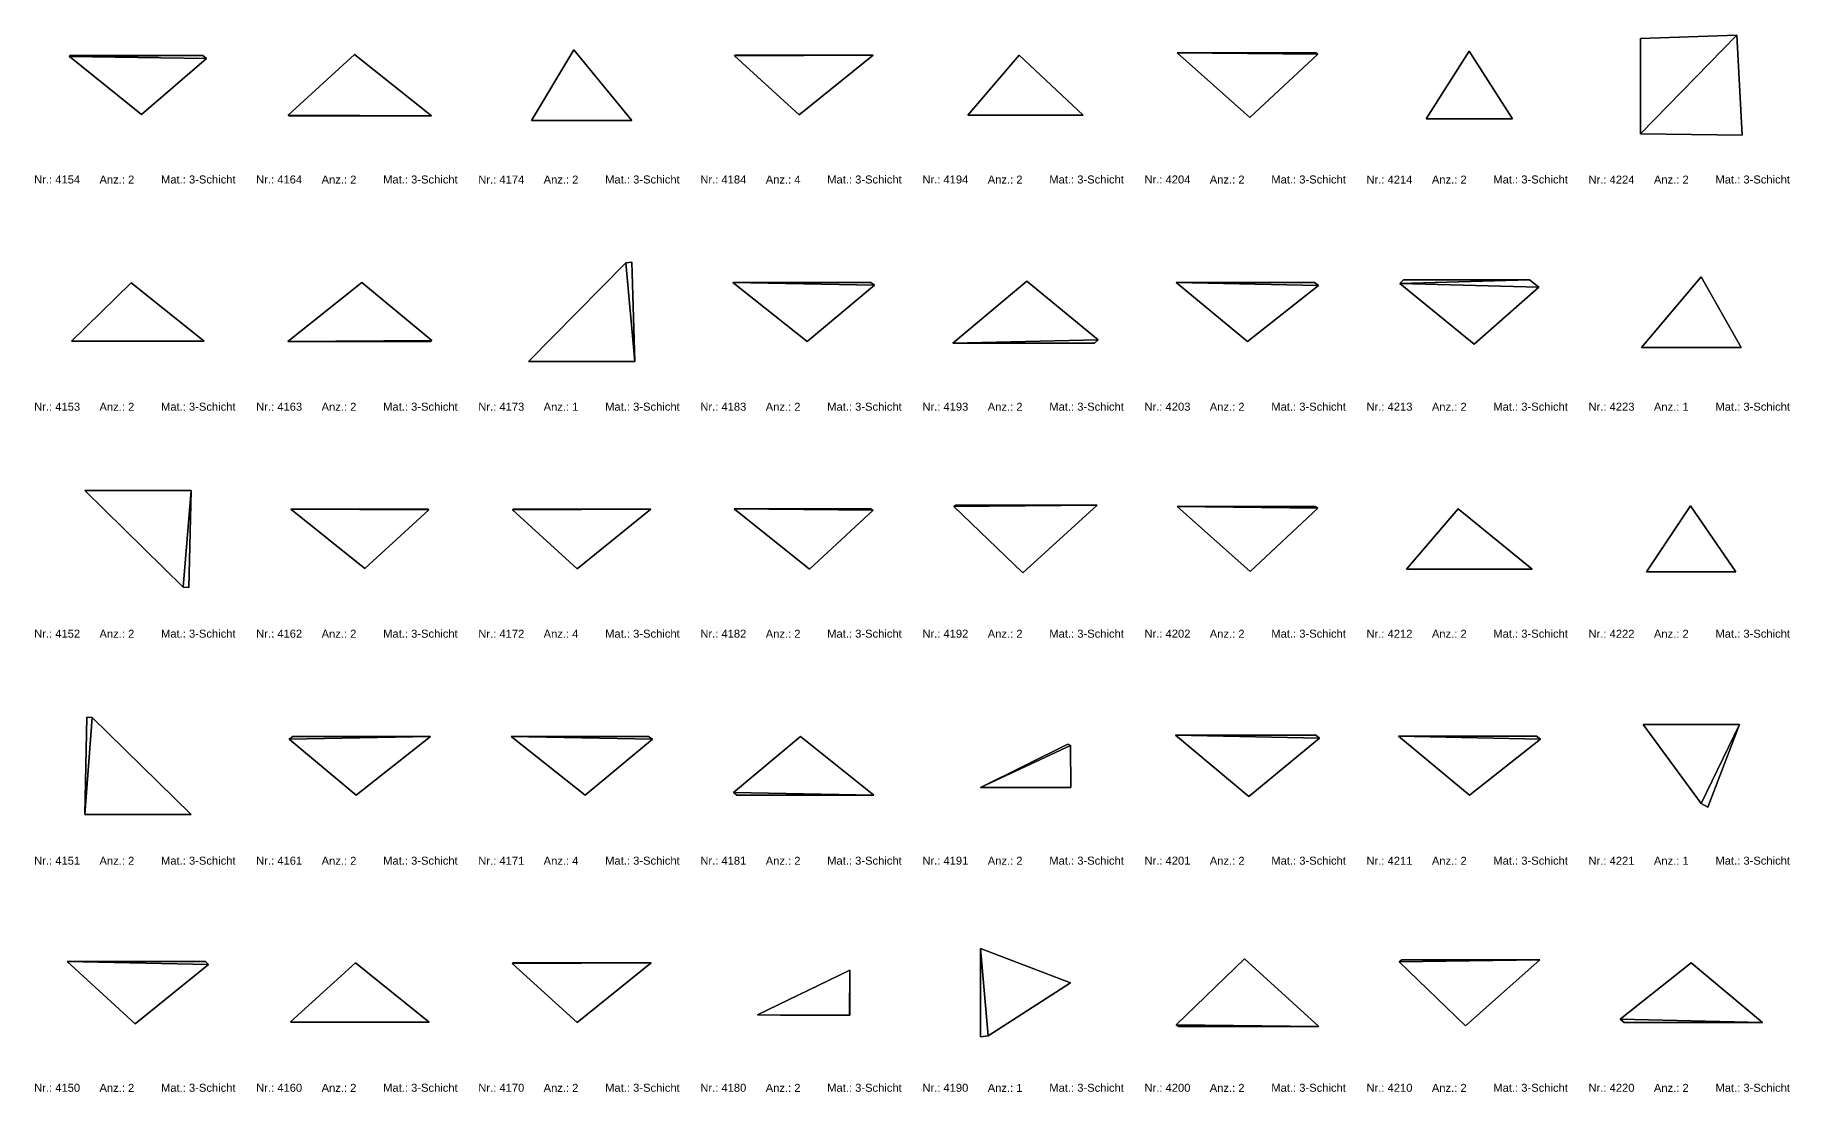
# Model space of a CAD drawing. Header units: millimetres. Extents: x -1099 to 66227, y -20588 to 1633.
# Drawn here: x 32674 to 50466, y -20588 to -9876 of the extents above; entities that cross this region are included whole.
import ezdxf

# ---------------------------------------------------------------- set-up
doc = ezdxf.new("R2010")
doc.units = ezdxf.units.MM
doc.header["$LTSCALE"] = 12.5
doc.layers.add('CURVES', color=1, linetype='Continuous', true_color=0xff0000)
doc.layers.add('TEXT', color=1, linetype='Continuous', true_color=0xff0000)
doc.styles.add('ARIAL_REGULAR', font='arial.ttf')

msp = doc.modelspace()

# ---------------------------------------------------------------- texts
at = {"layer": 'TEXT', "attachment_point": 7, "style": 'ARIAL_REGULAR'}
for s, insert, char_height, width in [('Nr.: 4154', (32665, -11381), 81.1, 1078.73), ('Anz.: 2', (33327, -11381), 81.1, 853.81), ('Mat.: 3-Schicht', (33951, -11381), 81.15, 1665.28), ('Nr.: 4164', (34916, -11381), 81.1, 1078.73), ('Anz.: 2', (35579, -11381), 81.1, 853.81), ('Mat.: 3-Schicht', (36203, -11381), 81.15, 1665.28), ('Nr.: 4174', (37168, -11381), 81.1, 1078.73), ('Anz.: 2', (37830, -11381), 81.1, 853.81), ('Mat.: 3-Schicht', (38454, -11381), 81.15, 1665.28), ('Nr.: 4184', (39419, -11381), 81.1, 1078.73), ('Anz.: 4', (40082, -11381), 81.1, 854.69), ('Mat.: 3-Schicht', (40705, -11381), 81.15, 1665.28), ('Nr.: 4194', (41670, -11381), 81.1, 1078.73), ('Anz.: 2', (42333, -11381), 81.1, 853.81), ('Mat.: 3-Schicht', (42957, -11381), 81.15, 1665.28), ('Nr.: 4204', (43922, -11381), 81.1, 1078.73), ('Anz.: 2', (44584, -11381), 81.1, 853.81), ('Mat.: 3-Schicht', (45208, -11381), 81.15, 1665.28), ('Nr.: 4214', (46173, -11381), 81.1, 1078.73), ('Anz.: 2', (46836, -11381), 81.1, 853.81), ('Mat.: 3-Schicht', (47459, -11381), 81.15, 1665.28), ('Nr.: 4224', (48424, -11381), 81.1, 1078.73), ('Anz.: 2', (49087, -11381), 81.1, 853.81), ('Mat.: 3-Schicht', (49711, -11381), 81.15, 1665.28), ('Nr.: 4153', (32665, -13684), 81.1, 1079.61), ('Anz.: 2', (33327, -13684), 81.1, 853.81), ('Mat.: 3-Schicht', (33951, -13684), 81.15, 1665.28), ('Nr.: 4163', (34916, -13684), 81.1, 1079.61), ('Anz.: 2', (35579, -13684), 81.1, 853.81), ('Mat.: 3-Schicht', (36203, -13684), 81.15, 1665.28), ('Nr.: 4173', (37168, -13684), 81.1, 1079.61), ('Anz.: 1', (37830, -13684), 81.1, 824.7), ('Mat.: 3-Schicht', (38454, -13684), 81.15, 1665.28), ('Nr.: 4183', (39419, -13684), 81.1, 1079.61), ('Anz.: 2', (40082, -13684), 81.1, 853.81), ('Mat.: 3-Schicht', (40705, -13684), 81.15, 1665.28), ('Nr.: 4193', (41670, -13684), 81.1, 1079.61), ('Anz.: 2', (42333, -13684), 81.1, 853.81), ('Mat.: 3-Schicht', (42957, -13684), 81.15, 1665.28), ('Nr.: 4203', (43922, -13684), 81.1, 1079.61), ('Anz.: 2', (44584, -13684), 81.1, 853.81), ('Mat.: 3-Schicht', (45208, -13684), 81.15, 1665.28), ('Nr.: 4213', (46173, -13684), 81.1, 1079.61), ('Anz.: 2', (46836, -13684), 81.1, 853.81), ('Mat.: 3-Schicht', (47459, -13684), 81.15, 1665.28), ('Nr.: 4223', (48424, -13684), 81.1, 1079.61), ('Anz.: 1', (49087, -13684), 81.1, 824.7), ('Mat.: 3-Schicht', (49711, -13684), 81.15, 1665.28), ('Nr.: 4152', (32665, -15985), 81.1, 1077.85), ('Anz.: 2', (33327, -15985), 81.1, 853.81), ('Mat.: 3-Schicht', (33951, -15985), 81.15, 1665.28), ('Nr.: 4162', (34916, -15985), 81.1, 1077.85), ('Anz.: 2', (35579, -15985), 81.1, 853.81), ('Mat.: 3-Schicht', (36203, -15985), 81.15, 1665.28), ('Nr.: 4172', (37168, -15985), 81.1, 1077.85), ('Anz.: 4', (37830, -15985), 81.1, 854.69), ('Mat.: 3-Schicht', (38454, -15985), 81.15, 1665.28), ('Nr.: 4182', (39419, -15985), 81.1, 1077.85), ('Anz.: 2', (40082, -15985), 81.1, 853.81), ('Mat.: 3-Schicht', (40705, -15985), 81.15, 1665.28), ('Nr.: 4192', (41670, -15985), 81.1, 1077.85), ('Anz.: 2', (42333, -15985), 81.1, 853.81), ('Mat.: 3-Schicht', (42957, -15985), 81.15, 1665.28), ('Nr.: 4202', (43922, -15985), 81.1, 1077.85), ('Anz.: 2', (44584, -15985), 81.1, 853.81), ('Mat.: 3-Schicht', (45208, -15985), 81.15, 1665.28), ('Nr.: 4212', (46173, -15985), 81.1, 1077.85), ('Anz.: 2', (46836, -15985), 81.1, 853.81), ('Mat.: 3-Schicht', (47459, -15985), 81.15, 1665.28), ('Nr.: 4222', (48424, -15985), 81.1, 1077.85), ('Anz.: 2', (49087, -15985), 81.1, 853.81), ('Mat.: 3-Schicht', (49711, -15985), 81.15, 1665.28), ('Nr.: 4151', (32665, -18286), 81.1, 1048.74), ('Anz.: 2', (33327, -18286), 81.1, 853.81), ('Mat.: 3-Schicht', (33951, -18286), 81.15, 1665.28), ('Nr.: 4161', (34916, -18286), 81.1, 1048.74), ('Anz.: 2', (35579, -18286), 81.1, 853.81), ('Mat.: 3-Schicht', (36203, -18286), 81.15, 1665.28), ('Nr.: 4171', (37168, -18286), 81.1, 1048.74), ('Anz.: 4', (37830, -18286), 81.1, 854.69), ('Mat.: 3-Schicht', (38454, -18286), 81.15, 1665.28), ('Nr.: 4181', (39419, -18286), 81.1, 1048.74), ('Anz.: 2', (40082, -18286), 81.1, 853.81), ('Mat.: 3-Schicht', (40705, -18286), 81.15, 1665.28), ('Nr.: 4191', (41670, -18286), 81.1, 1048.74), ('Anz.: 2', (42333, -18286), 81.1, 853.81), ('Mat.: 3-Schicht', (42957, -18286), 81.15, 1665.28), ('Nr.: 4201', (43922, -18286), 81.1, 1048.74), ('Anz.: 2', (44584, -18286), 81.1, 853.81), ('Mat.: 3-Schicht', (45208, -18286), 81.15, 1665.28), ('Nr.: 4211', (46173, -18286), 81.1, 1048.74), ('Anz.: 2', (46836, -18286), 81.1, 853.81), ('Mat.: 3-Schicht', (47459, -18286), 81.15, 1665.28), ('Nr.: 4221', (48424, -18286), 81.1, 1048.74), ('Anz.: 1', (49087, -18286), 81.1, 824.7), ('Mat.: 3-Schicht', (49711, -18286), 81.15, 1665.28), ('Nr.: 4150', (32665, -20588), 81.1, 1079.61), ('Anz.: 2', (33327, -20588), 81.1, 853.81), ('Mat.: 3-Schicht', (33951, -20588), 81.15, 1665.28), ('Nr.: 4160', (34916, -20588), 81.1, 1079.61), ('Anz.: 2', (35579, -20588), 81.1, 853.81), ('Mat.: 3-Schicht', (36203, -20588), 81.15, 1665.28), ('Nr.: 4170', (37168, -20588), 81.1, 1079.61), ('Anz.: 2', (37830, -20588), 81.1, 853.81), ('Mat.: 3-Schicht', (38454, -20588), 81.15, 1665.28), ('Nr.: 4180', (39419, -20588), 81.1, 1079.61), ('Anz.: 2', (40082, -20588), 81.1, 853.81), ('Mat.: 3-Schicht', (40705, -20588), 81.15, 1665.28), ('Nr.: 4190', (41670, -20588), 81.1, 1079.61), ('Anz.: 1', (42333, -20588), 81.1, 824.7), ('Mat.: 3-Schicht', (42957, -20588), 81.15, 1665.28), ('Nr.: 4200', (43922, -20588), 81.1, 1079.61), ('Anz.: 2', (44584, -20588), 81.1, 853.81), ('Mat.: 3-Schicht', (45208, -20588), 81.15, 1665.28), ('Nr.: 4210', (46173, -20588), 81.1, 1079.61), ('Anz.: 2', (46836, -20588), 81.1, 853.81), ('Mat.: 3-Schicht', (47459, -20588), 81.15, 1665.28), ('Nr.: 4220', (48424, -20588), 81.1, 1079.61), ('Anz.: 2', (49087, -20588), 81.1, 853.81), ('Mat.: 3-Schicht', (49711, -20588), 81.15, 1665.28)]:
    msp.add_mtext(s, dxfattribs=dict(at, insert=insert, char_height=char_height, width=width))

# ---------------------------------------------------------------- meshes
at = {"layer": 'CURVES'}
mesh = msp.add_polyface(dxfattribs=at)
corners = [(49981, -10890), (49927, -9876), (49927, -9876, 100), (49981, -10890, 100), (49927, -9876, 100), (49927, -9876), (48951, -9909), (48951, -9909, 100), (48951, -9909, 100), (48951, -9909), (48951, -10877), (48951, -10877, 100), (49981, -10890), (49981, -10890, 100), (48951, -10877, 100), (48951, -10877), (49927, -9876), (49981, -10890), (48951, -9909), (48951, -10877), (49981, -10890, 100), (49927, -9876, 100), (48951, -9909, 100), (48951, -10877, 100)]
mesh.append_faces([[corners[k] for k in face] for face in [(2, 3, 0, 1), (4, 5, 6, 7), (8, 9, 10, 11), (15, 12, 13, 14), (16, 17, 19, 19), (19, 18, 16, 16), (21, 22, 23, 23), (23, 20, 21, 21)]])
mesh = msp.add_polyface(dxfattribs=at)
corners = [(34374, -10084), (33028, -10084), (33028, -10084, 100), (34374, -10084, 100), (33028, -10084, 100), (33028, -10084), (33022, -10091), (33022, -10091, 100), (33022, -10091, 100), (33022, -10091), (33752, -10681), (33752, -10681, 100), (33752, -10681, 100), (33752, -10681), (34412, -10114), (34412, -10114, 100), (34374, -10084), (34374, -10084, 100), (34412, -10114, 100), (34412, -10114), (33028, -10084), (34374, -10084), (33022, -10091), (33752, -10681), (34412, -10114), (34374, -10084, 100), (33028, -10084, 100), (33022, -10091, 100), (33752, -10681, 100), (34412, -10114, 100)]
mesh.append_faces([[corners[k] for k in face] for face in [(3, 0, 1, 2), (4, 5, 6, 7), (8, 9, 10, 11), (12, 13, 14, 15), (16, 18, 19, 19), (18, 16, 17, 17), (22, 24, 23, 23), (21, 22, 20, 20), (24, 22, 21, 21), (25, 26, 27, 27), (27, 29, 25, 25), (28, 29, 27, 27)]])
mesh = msp.add_polyface(dxfattribs=at)
corners = [(35913, -10072), (35239, -10687), (35239, -10687, 100), (35913, -10072, 100), (35239, -10687, 100), (35239, -10687), (35249, -10694), (35249, -10694, 100), (35249, -10694, 100), (35249, -10694), (36694, -10694), (36694, -10694, 100), (35913, -10072), (35913, -10072, 100), (36694, -10694, 100), (36694, -10694), (35239, -10687), (35913, -10072), (35249, -10694), (36694, -10694), (35913, -10072, 100), (35239, -10687, 100), (35249, -10694, 100), (36694, -10694, 100)]
mesh.append_faces([[corners[k] for k in face] for face in [(0, 1, 2, 3), (7, 4, 5, 6), (11, 8, 9, 10), (13, 14, 15, 12), (16, 19, 18, 18), (19, 16, 17, 17), (23, 21, 22, 22), (21, 23, 20, 20)]])
mesh = msp.add_polyface(dxfattribs=at)
corners = [(38138, -10024), (37708, -10741), (37708, -10741, 100), (38138, -10024, 100), (37708, -10741, 100), (37708, -10741), (38726, -10741), (38726, -10741, 100), (38138, -10024), (38138, -10024, 100), (38726, -10741, 100), (38726, -10741), (37708, -10741), (38138, -10024), (38726, -10741), (38138, -10024, 100), (37708, -10741, 100), (38726, -10741, 100)]
mesh.append_faces([[corners[k] for k in face] for face in [(2, 3, 0, 1), (4, 5, 6, 7), (9, 10, 11, 8), (14, 12, 13, 13), (15, 16, 17, 17)]])
mesh = msp.add_polyface(dxfattribs=at)
corners = [(41170, -10080), (39771, -10080), (39771, -10080, 100), (41170, -10080, 100), (39771, -10080, 100), (39771, -10080), (39764, -10086), (39769, -10081, 50), (39769, -10081, 25), (39770, -10081, 50), (39770, -10081, 25), (39765, -10084, 50), (39764, -10085, 50), (39765, -10084, 25), (39764, -10085, 25), (39764, -10086, 100), (39765, -10084, 75), (39764, -10085, 75), (39769, -10081, 75), (39770, -10081, 75), (39764, -10086, 100), (39764, -10086), (40420, -10685), (40420, -10685, 100), (41170, -10080), (41170, -10080, 100), (40420, -10685, 100), (40420, -10685), (39771, -10080), (41170, -10080), (39764, -10086), (40420, -10685), (41170, -10080, 100), (39771, -10080, 100), (39764, -10086, 100), (40420, -10685, 100)]
mesh.append_faces([[corners[k] for k in face] for face in [(3, 0, 1, 2), (18, 19, 9, 7), (7, 9, 10, 8), (17, 16, 11, 12), (12, 11, 13, 14), (9, 5, 10, 10), (8, 10, 5, 5), (13, 8, 5, 6), (4, 5, 9, 9), (18, 4, 19, 19), (9, 19, 4, 4), (18, 7, 11, 16), (15, 4, 18, 18), (7, 8, 13, 11), (12, 14, 6, 6), (13, 6, 14, 14), (16, 17, 15, 15), (12, 15, 17, 17), (15, 12, 6, 6), (18, 16, 15, 15), (20, 21, 22, 23), (25, 26, 27, 27), (27, 24, 25, 25), (29, 31, 30, 30), (30, 28, 29, 29), (32, 33, 34, 34), (34, 35, 32, 32)]])
mesh = msp.add_polyface(dxfattribs=at)
corners = [(42650, -10078), (42131, -10687), (42131, -10687, 100), (42650, -10078, 100), (42131, -10687, 100), (42131, -10687), (43302, -10687), (43302, -10687, 100), (42650, -10078), (42650, -10078, 100), (43302, -10687, 100), (43302, -10687), (42131, -10687), (42650, -10078), (43302, -10687), (42650, -10078, 100), (42131, -10687, 100), (43302, -10687, 100)]
mesh.append_faces([[corners[k] for k in face] for face in [(0, 1, 2, 3), (4, 5, 6, 7), (11, 8, 9, 10), (13, 14, 12, 12), (15, 16, 17, 17)]])
mesh = msp.add_polyface(dxfattribs=at)
corners = [(45658, -10054), (44254, -10054), (44254, -10054, 100), (45658, -10054, 100), (44254, -10054, 100), (44254, -10054), (44991, -10712), (44991, -10712, 100), (44991, -10712, 100), (44991, -10712), (45679, -10069), (45679, -10069, 100), (45658, -10054), (45658, -10054, 100), (45679, -10069, 100), (45679, -10069), (44254, -10054), (45658, -10054), (44991, -10712), (45679, -10069), (45658, -10054, 100), (44254, -10054, 100), (44991, -10712, 100), (45679, -10069, 100)]
mesh.append_faces([[corners[k] for k in face] for face in [(3, 0, 1, 2), (4, 5, 6, 7), (8, 9, 10, 11), (14, 15, 12, 13), (16, 19, 18, 18), (19, 16, 17, 17), (23, 21, 22, 22), (21, 23, 20, 20)]])
mesh = msp.add_polyface(dxfattribs=at)
corners = [(47213, -10040), (46778, -10726), (46778, -10726, 100), (47213, -10040, 100), (46778, -10726, 100), (46778, -10726), (47655, -10726), (47655, -10726, 100), (47213, -10040), (47213, -10040, 100), (47655, -10726, 100), (47655, -10726), (46778, -10726), (47213, -10040), (47655, -10726), (47213, -10040, 100), (46778, -10726, 100), (47655, -10726, 100)]
mesh.append_faces([[corners[k] for k in face] for face in [(3, 0, 1, 2), (4, 5, 6, 7), (10, 11, 8, 9), (14, 12, 13, 13), (15, 16, 17, 17)]])
mesh = msp.add_polyface(dxfattribs=at)
corners = [(38723, -12179), (38665, -12183), (38665, -12183, 100), (38723, -12179, 100), (38665, -12183, 100), (38665, -12183), (37678, -13186), (37678, -13186, 100), (37678, -13186, 100), (37678, -13186), (38755, -13186), (38755, -13186, 100), (38723, -12179), (38723, -12179, 100), (38755, -13186, 100), (38755, -13186), (38665, -12183), (38723, -12179), (37678, -13186), (38755, -13186), (38723, -12179, 100), (38665, -12183, 100), (37678, -13186, 100), (38755, -13186, 100)]
mesh.append_faces([[corners[k] for k in face] for face in [(2, 3, 0, 1), (4, 5, 6, 7), (8, 9, 10, 11), (15, 12, 13, 14), (16, 19, 18, 18), (19, 16, 17, 17), (23, 21, 22, 22), (21, 23, 20, 20)]])
mesh = msp.add_polyface(dxfattribs=at)
corners = [(33649, -12387), (33045, -12978), (33045, -12978, 100), (33649, -12387, 100), (33045, -12978, 100), (33045, -12978), (34389, -12978), (34389, -12978, 100), (33649, -12387), (33649, -12387, 100), (34389, -12978, 100), (34389, -12978), (33045, -12978), (33649, -12387), (34389, -12978), (33649, -12387, 100), (33045, -12978, 100), (34389, -12978, 100)]
mesh.append_faces([[corners[k] for k in face] for face in [(0, 1, 2, 3), (4, 5, 6, 7), (11, 8, 9, 10), (13, 14, 12, 12), (15, 16, 17, 17)]])
mesh = msp.add_polyface(dxfattribs=at)
corners = [(36696, -12973), (35988, -12383), (35988, -12383, 100), (36696, -12973, 100), (35988, -12383, 100), (35988, -12383), (35988, -12383), (35988, -12383, 100), (35988, -12383, 100), (35988, -12383), (35238, -12982), (35238, -12982, 100), (35238, -12982, 100), (35238, -12982), (36685, -12982), (36685, -12982, 100), (36696, -12973), (36696, -12973, 100), (36685, -12982, 100), (36685, -12982), (35988, -12383), (36696, -12973), (35988, -12383), (35238, -12982), (36685, -12982), (36696, -12973, 100), (35988, -12383, 100), (35988, -12383, 100), (35238, -12982, 100), (36685, -12982, 100)]
mesh.append_faces([[corners[k] for k in face] for face in [(1, 3, 0, 0), (3, 1, 2, 2), (4, 5, 6, 7), (11, 8, 9, 10), (12, 13, 14, 15), (17, 18, 19, 19), (19, 16, 17, 17), (21, 24, 23, 23), (20, 21, 22, 22), (23, 22, 21, 21), (25, 27, 28, 28), (26, 27, 25, 25), (29, 25, 28, 28)]])
mesh = msp.add_polyface(dxfattribs=at)
corners = [(41147, -12384), (39748, -12384), (39748, -12384, 100), (41147, -12384, 100), (39748, -12384, 100), (39748, -12384), (40503, -12982), (40503, -12982, 100), (40503, -12982, 100), (40503, -12982), (41185, -12412), (41185, -12412, 100), (41147, -12384), (41147, -12384, 100), (41185, -12412, 100), (41185, -12412), (39748, -12384), (41147, -12384), (40503, -12982), (41185, -12412), (41147, -12384, 100), (39748, -12384, 100), (40503, -12982, 100), (41185, -12412, 100)]
mesh.append_faces([[corners[k] for k in face] for face in [(3, 0, 1, 2), (7, 4, 5, 6), (8, 9, 10, 11), (13, 14, 15, 12), (16, 19, 18, 18), (19, 16, 17, 17), (23, 21, 22, 22), (21, 23, 20, 20)]])
mesh = msp.add_polyface(dxfattribs=at)
corners = [(43453, -12966), (42728, -12369), (42728, -12369, 100), (43453, -12966, 100), (42728, -12369, 100), (42728, -12369), (41980, -12997), (41980, -12997, 100), (41980, -12997, 100), (41980, -12997), (43416, -12997), (43416, -12997, 100), (43453, -12966), (43453, -12966, 100), (43416, -12997, 100), (43416, -12997), (42728, -12369), (43453, -12966), (41980, -12997), (43416, -12997), (43453, -12966, 100), (42728, -12369, 100), (41980, -12997, 100), (43416, -12997, 100)]
mesh.append_faces([[corners[k] for k in face] for face in [(3, 0, 1, 2), (4, 5, 6, 7), (8, 9, 10, 11), (14, 15, 12, 13), (17, 19, 18, 18), (18, 16, 17, 17), (20, 21, 22, 22), (22, 23, 20, 20)]])
mesh = msp.add_polyface(dxfattribs=at)
corners = [(45645, -12382), (44245, -12382), (44245, -12382, 100), (45645, -12382, 100), (44245, -12382, 100), (44245, -12382), (44968, -12983), (44968, -12983, 100), (44968, -12983, 100), (44968, -12983), (45688, -12415), (45688, -12415, 100), (45645, -12382), (45645, -12382, 100), (45688, -12415, 100), (45688, -12415), (44245, -12382), (45645, -12382), (44968, -12983), (45688, -12415), (45645, -12382, 100), (44245, -12382, 100), (44968, -12983, 100), (45688, -12415, 100)]
mesh.append_faces([[corners[k] for k in face] for face in [(3, 0, 1, 2), (6, 4, 5, 5), (4, 6, 7, 7), (8, 9, 10, 11), (13, 14, 15, 12), (16, 19, 18, 18), (19, 16, 17, 17), (23, 21, 22, 22), (21, 23, 20, 20)]])
mesh = msp.add_polyface(dxfattribs=at)
corners = [(47826, -12355), (46547, -12355), (46547, -12355, 100), (47826, -12355, 100), (46547, -12355, 100), (46547, -12355), (46512, -12394), (46512, -12394, 100), (46512, -12394, 100), (46512, -12394), (47264, -13010), (47264, -13010, 100), (47264, -13010, 100), (47264, -13010), (47921, -12430), (47921, -12430, 100), (47826, -12355), (47826, -12355, 100), (47921, -12430, 100), (47921, -12430), (46547, -12355), (47826, -12355), (46512, -12394), (47264, -13010), (47921, -12430), (47826, -12355, 100), (46547, -12355, 100), (46512, -12394, 100), (47264, -13010, 100), (47921, -12430, 100)]
mesh.append_faces([[corners[k] for k in face] for face in [(2, 3, 0, 1), (7, 4, 5, 6), (8, 9, 10, 11), (12, 13, 14, 15), (17, 18, 19, 16), (22, 24, 23, 23), (21, 22, 20, 20), (24, 22, 21, 21), (25, 26, 27, 27), (27, 29, 25, 25), (28, 29, 27, 27)]])
mesh = msp.add_polyface(dxfattribs=at)
corners = [(49565, -12325), (48961, -13041), (48961, -13041, 100), (49565, -12325, 100), (48961, -13041, 100), (48961, -13041), (49972, -13041), (49972, -13041, 100), (49565, -12325), (49565, -12325, 100), (49972, -13041, 100), (49972, -13041), (48961, -13041), (49565, -12325), (49972, -13041), (49565, -12325, 100), (48961, -13041, 100), (49972, -13041, 100)]
mesh.append_faces([[corners[k] for k in face] for face in [(2, 3, 0, 1), (4, 5, 6, 7), (9, 10, 11, 8), (14, 12, 13, 13), (15, 16, 17, 17)]])
mesh = msp.add_polyface(dxfattribs=at)
corners = [(34255, -14491), (33179, -14491), (33179, -14491, 100), (34255, -14491, 100), (33179, -14491, 100), (33179, -14491), (34177, -15471), (34177, -15471, 100), (34177, -15471, 100), (34177, -15471), (34234, -15474), (34234, -15474, 100), (34255, -14491), (34255, -14491, 100), (34234, -15474, 100), (34234, -15474), (33179, -14491), (34255, -14491), (34177, -15471), (34234, -15474), (34255, -14491, 100), (33179, -14491, 100), (34177, -15471, 100), (34234, -15474, 100)]
mesh.append_faces([[corners[k] for k in face] for face in [(3, 0, 1, 2), (4, 5, 6, 7), (8, 9, 10, 11), (14, 15, 12, 13), (17, 19, 18, 18), (18, 16, 17, 17), (20, 21, 22, 22), (22, 23, 20, 20)]])
mesh = msp.add_polyface(dxfattribs=at)
corners = [(36658, -14682), (35266, -14682), (35266, -14682, 100), (36658, -14682, 100), (35266, -14682, 100), (35266, -14682), (36019, -15283), (36019, -15283, 100), (36019, -15283, 100), (36019, -15283), (36667, -14689), (36667, -14689, 100), (36658, -14682), (36658, -14682, 100), (36667, -14689, 100), (36667, -14689), (36665, -14687, 50), (36665, -14687, 25), (36666, -14688, 50), (36666, -14688, 25), (36661, -14684, 50), (36660, -14683, 50), (36661, -14684, 25), (36660, -14683, 25), (36661, -14684, 75), (36660, -14683, 75), (36665, -14687, 75), (36666, -14688, 75), (35266, -14682), (36658, -14682), (36019, -15283), (36667, -14689), (36658, -14682, 100), (35266, -14682, 100), (36019, -15283, 100), (36667, -14689, 100)]
mesh.append_faces([[corners[k] for k in face] for face in [(3, 0, 1, 2), (4, 5, 6, 7), (8, 9, 10, 11), (26, 27, 18, 16), (16, 18, 19, 17), (25, 24, 20, 21), (21, 20, 22, 23), (18, 15, 19, 19), (17, 19, 15, 15), (22, 17, 15, 12), (14, 15, 18, 18), (26, 14, 27, 27), (18, 27, 14, 14), (26, 16, 20, 24), (13, 14, 26, 26), (16, 17, 22, 20), (21, 23, 12, 12), (22, 12, 23, 23), (24, 25, 13, 13), (21, 13, 25, 25), (13, 21, 12, 12), (26, 24, 13, 13), (28, 31, 30, 30), (31, 28, 29, 29), (35, 33, 34, 34), (33, 35, 32, 32)]])
mesh = msp.add_polyface(dxfattribs=at)
corners = [(38918, -14681), (37525, -14681), (37525, -14681, 100), (38918, -14681, 100), (37525, -14681, 100), (37525, -14681), (37516, -14688), (37516, -14688, 100), (37516, -14688, 100), (37516, -14688), (38170, -15285), (38170, -15285, 100), (38918, -14681), (38918, -14681, 100), (38170, -15285, 100), (38170, -15285), (37525, -14681), (38918, -14681), (37516, -14688), (38170, -15285), (38918, -14681, 100), (37525, -14681, 100), (37516, -14688, 100), (38170, -15285, 100)]
mesh.append_faces([[corners[k] for k in face] for face in [(3, 0, 1, 2), (4, 5, 6, 7), (8, 9, 10, 11), (15, 12, 13, 14), (17, 19, 18, 18), (18, 16, 17, 17), (20, 21, 22, 22), (22, 23, 20, 20)]])
mesh = msp.add_polyface(dxfattribs=at)
corners = [(41149, -14677), (39763, -14677), (39763, -14677, 100), (41149, -14677, 100), (39763, -14677, 100), (39763, -14677), (40527, -15288), (40527, -15288, 100), (40527, -15288, 100), (40527, -15288), (41170, -14693), (41170, -14693, 100), (41149, -14677), (41149, -14677, 100), (41170, -14693, 100), (41170, -14693), (39763, -14677), (41149, -14677), (40527, -15288), (41170, -14693), (41149, -14677, 100), (39763, -14677, 100), (40527, -15288, 100), (41170, -14693, 100)]
mesh.append_faces([[corners[k] for k in face] for face in [(3, 0, 1, 2), (4, 5, 6, 7), (8, 9, 10, 11), (14, 15, 12, 13), (16, 19, 18, 18), (19, 16, 17, 17), (23, 21, 22, 22), (21, 23, 20, 20)]])
mesh = msp.add_polyface(dxfattribs=at)
corners = [(43443, -14639), (42011, -14639), (42011, -14639, 100), (43443, -14639, 100), (42011, -14639, 100), (42011, -14639), (41990, -14654), (41990, -14654, 100), (41990, -14654, 100), (41990, -14654), (42688, -15326), (42688, -15326, 100), (43443, -14639), (43443, -14639, 100), (42688, -15326, 100), (42688, -15326), (42011, -14639), (43443, -14639), (41990, -14654), (42688, -15326), (43443, -14639, 100), (42011, -14639, 100), (41990, -14654, 100), (42688, -15326, 100)]
mesh.append_faces([[corners[k] for k in face] for face in [(0, 1, 2, 3), (5, 6, 7, 4), (8, 9, 10, 11), (13, 14, 15, 12), (17, 19, 18, 18), (18, 16, 17, 17), (20, 21, 22, 22), (22, 23, 20, 20)]])
mesh = msp.add_polyface(dxfattribs=at)
corners = [(45653, -14653), (44255, -14653), (44255, -14653, 100), (45653, -14653, 100), (44255, -14653, 100), (44255, -14653), (44992, -15312), (44992, -15312, 100), (44992, -15312, 100), (44992, -15312), (45678, -14671), (45678, -14671, 100), (45653, -14653), (45653, -14653, 100), (45678, -14671, 100), (45678, -14671), (44255, -14653), (45653, -14653), (44992, -15312), (45678, -14671), (45653, -14653, 100), (44255, -14653, 100), (44992, -15312, 100), (45678, -14671, 100)]
mesh.append_faces([[corners[k] for k in face] for face in [(3, 0, 1, 2), (4, 5, 6, 7), (8, 9, 10, 11), (14, 15, 12, 13), (16, 19, 18, 18), (19, 16, 17, 17), (23, 21, 22, 22), (21, 23, 20, 20)]])
mesh = msp.add_polyface(dxfattribs=at)
corners = [(47102, -14677), (46580, -15288), (46580, -15288, 100), (47102, -14677, 100), (46580, -15288, 100), (46580, -15288), (47853, -15288), (47853, -15288, 100), (47102, -14677), (47102, -14677, 100), (47853, -15288, 100), (47853, -15288), (46580, -15288), (47102, -14677), (47853, -15288), (47102, -14677, 100), (46580, -15288, 100), (47853, -15288, 100)]
mesh.append_faces([[corners[k] for k in face] for face in [(0, 1, 2, 3), (4, 5, 6, 7), (9, 10, 11, 8), (14, 12, 13, 13), (15, 16, 17, 17)]])
mesh = msp.add_polyface(dxfattribs=at)
corners = [(49459, -14649), (49013, -15316), (49013, -15316, 100), (49459, -14649, 100), (49013, -15316, 100), (49013, -15316), (49919, -15316), (49919, -15316, 100), (49459, -14649), (49459, -14649, 100), (49919, -15316, 100), (49919, -15316), (49013, -15316), (49459, -14649), (49919, -15316), (49459, -14649, 100), (49013, -15316, 100), (49919, -15316, 100)]
mesh.append_faces([[corners[k] for k in face] for face in [(2, 3, 0, 1), (5, 6, 7, 4), (9, 10, 11, 8), (14, 12, 13, 13), (15, 16, 17, 17)]])
mesh = msp.add_polyface(dxfattribs=at)
corners = [(33254, -16793), (33199, -16790), (33199, -16790, 100), (33254, -16793, 100), (33199, -16790, 100), (33199, -16790), (33178, -17775), (33178, -17775, 100), (33178, -17775, 100), (33178, -17775), (34256, -17775), (34256, -17775, 100), (33254, -16793), (33254, -16793, 100), (34256, -17775, 100), (34256, -17775), (33199, -16790), (33254, -16793), (33178, -17775), (34256, -17775), (33254, -16793, 100), (33199, -16790, 100), (33178, -17775, 100), (34256, -17775, 100)]
mesh.append_faces([[corners[k] for k in face] for face in [(2, 3, 0, 1), (5, 6, 7, 4), (11, 8, 9, 10), (13, 14, 15, 12), (17, 19, 18, 18), (18, 16, 17, 17), (20, 21, 22, 22), (22, 23, 20, 20)]])
mesh = msp.add_polyface(dxfattribs=at)
corners = [(49954, -16865), (48979, -16865), (48979, -16865, 100), (49954, -16865, 100), (48979, -16865, 100), (48979, -16865), (49566, -17664), (49566, -17664, 100), (49566, -17664, 100), (49566, -17664), (49634, -17701), (49634, -17701, 100), (49954, -16865), (49954, -16865, 100), (49634, -17701, 100), (49634, -17701), (48979, -16865), (49954, -16865), (49566, -17664), (49634, -17701), (49954, -16865, 100), (48979, -16865, 100), (49566, -17664, 100), (49634, -17701, 100)]
mesh.append_faces([[corners[k] for k in face] for face in [(0, 1, 2, 3), (7, 4, 5, 6), (8, 9, 10, 11), (14, 15, 12, 13), (17, 19, 18, 18), (18, 16, 17, 17), (20, 21, 22, 22), (22, 23, 20, 20)]])
mesh = msp.add_polyface(dxfattribs=at)
corners = [(36682, -16984), (35289, -16984), (35289, -16984, 100), (36682, -16984, 100), (35289, -16984, 100), (35289, -16984), (35251, -17013), (35251, -17013, 100), (35251, -17013, 100), (35251, -17013), (35930, -17581), (35930, -17581, 100), (36682, -16984), (36682, -16984, 100), (35930, -17581, 100), (35930, -17581), (35289, -16984), (36682, -16984), (35251, -17013), (35930, -17581), (36682, -16984, 100), (35289, -16984, 100), (35251, -17013, 100), (35930, -17581, 100)]
mesh.append_faces([[corners[k] for k in face] for face in [(2, 3, 0, 1), (4, 5, 6, 7), (8, 9, 10, 11), (15, 12, 13, 14), (17, 19, 18, 18), (18, 16, 17, 17), (20, 21, 22, 22), (22, 23, 20, 20)]])
mesh = msp.add_polyface(dxfattribs=at)
corners = [(38894, -16984), (37500, -16984), (37500, -16984, 100), (38894, -16984, 100), (37500, -16984, 100), (37500, -16984), (38252, -17581), (38252, -17581, 100), (38252, -17581, 100), (38252, -17581), (38933, -17014), (38933, -17014, 100), (38894, -16984), (38894, -16984, 100), (38933, -17014, 100), (38933, -17014), (37500, -16984), (38894, -16984), (38252, -17581), (38933, -17014), (38894, -16984, 100), (37500, -16984, 100), (38252, -17581, 100), (38933, -17014, 100)]
mesh.append_faces([[corners[k] for k in face] for face in [(3, 0, 1, 2), (4, 5, 6, 7), (8, 9, 10, 11), (14, 15, 12, 13), (16, 19, 18, 18), (19, 16, 17, 17), (23, 21, 22, 22), (21, 23, 20, 20)]])
mesh = msp.add_polyface(dxfattribs=at)
corners = [(40435, -16985), (39756, -17554), (39756, -17554, 100), (40435, -16985, 100), (39756, -17554, 100), (39756, -17554), (39790, -17581), (39790, -17581, 100), (39790, -17581, 100), (39790, -17581), (41178, -17581), (41178, -17581, 100), (40435, -16985), (40435, -16985, 100), (41178, -17581, 100), (41178, -17581), (39756, -17554), (40435, -16985), (39790, -17581), (41178, -17581), (40435, -16985, 100), (39756, -17554, 100), (39790, -17581, 100), (41178, -17581, 100)]
mesh.append_faces([[corners[k] for k in face] for face in [(2, 3, 0, 1), (4, 5, 6, 7), (8, 9, 10, 11), (13, 14, 15, 12), (16, 19, 18, 18), (19, 16, 17, 17), (23, 21, 22, 22), (21, 23, 20, 20)]])
mesh = msp.add_polyface(dxfattribs=at)
corners = [(43172, -17076), (43145, -17063), (43145, -17063, 100), (43172, -17076, 100), (43145, -17063, 100), (43145, -17063), (42259, -17502), (42259, -17502, 100), (42259, -17502, 100), (42259, -17502), (43174, -17502), (43174, -17502, 100), (43172, -17076), (43172, -17076, 100), (43174, -17502, 100), (43174, -17502), (43145, -17063), (43172, -17076), (42259, -17502), (43174, -17502), (43172, -17076, 100), (43145, -17063, 100), (42259, -17502, 100), (43174, -17502, 100)]
mesh.append_faces([[corners[k] for k in face] for face in [(0, 1, 2, 3), (7, 4, 5, 5), (5, 6, 7, 7), (8, 9, 10, 11), (12, 14, 15, 15), (14, 12, 13, 13), (17, 19, 18, 18), (18, 16, 17, 17), (20, 21, 22, 22), (22, 23, 20, 20)]])
mesh = msp.add_polyface(dxfattribs=at)
corners = [(45659, -16971), (44235, -16971), (44235, -16971, 100), (45659, -16971, 100), (44235, -16971, 100), (44235, -16971), (44979, -17595), (44979, -17595, 100), (44979, -17595, 100), (44979, -17595), (45698, -17002), (45698, -17002, 100), (45659, -16971), (45659, -16971, 100), (45698, -17002, 100), (45698, -17002), (44235, -16971), (45659, -16971), (44979, -17595), (45698, -17002), (45659, -16971, 100), (44235, -16971, 100), (44979, -17595, 100), (45698, -17002, 100)]
mesh.append_faces([[corners[k] for k in face] for face in [(3, 0, 1, 2), (4, 5, 6, 7), (8, 9, 10, 11), (15, 12, 13, 14), (16, 19, 18, 18), (19, 16, 17, 17), (23, 21, 22, 22), (21, 23, 20, 20)]])
mesh = msp.add_polyface(dxfattribs=at)
corners = [(47897, -16983), (46497, -16983), (46497, -16983, 100), (47897, -16983, 100), (46497, -16983, 100), (46497, -16983), (47217, -17582), (47217, -17582, 100), (47217, -17582, 100), (47217, -17582), (47217, -17582), (47217, -17582, 100), (47217, -17582, 100), (47217, -17582), (47936, -17013), (47936, -17013, 100), (47897, -16983), (47897, -16983, 100), (47936, -17013, 100), (47936, -17013), (46497, -16983), (47897, -16983), (47217, -17582), (47217, -17582), (47936, -17013), (47897, -16983, 100), (46497, -16983, 100), (47217, -17582, 100), (47217, -17582, 100), (47936, -17013, 100)]
mesh.append_faces([[corners[k] for k in face] for face in [(3, 0, 1, 2), (4, 5, 6, 7), (8, 9, 10, 11), (12, 13, 14, 15), (17, 18, 19, 16), (24, 23, 22, 22), (21, 24, 20, 20), (22, 20, 24, 24), (29, 26, 27, 27), (26, 29, 25, 25), (28, 29, 27, 27)]])
mesh = msp.add_polyface(dxfattribs=at)
corners = [(43172, -19483), (42261, -19135), (42261, -19135, 100), (43172, -19483, 100), (42261, -19135, 100), (42261, -19135), (42261, -20030), (42261, -20030, 100), (42261, -20030, 100), (42261, -20030), (42338, -20020), (42338, -20020, 100), (43172, -19483), (43172, -19483, 100), (42338, -20020, 100), (42338, -20020), (42261, -19135), (43172, -19483), (42261, -20030), (42338, -20020), (43172, -19483, 100), (42261, -19135, 100), (42261, -20030, 100), (42338, -20020, 100)]
mesh.append_faces([[corners[k] for k in face] for face in [(2, 3, 0, 0), (0, 1, 2, 2), (4, 5, 6, 7), (8, 9, 10, 11), (15, 12, 13, 14), (16, 19, 18, 18), (19, 16, 17, 17), (23, 21, 22, 22), (21, 23, 20, 20)]])
mesh = msp.add_polyface(dxfattribs=at)
corners = [(34403, -19268), (33000, -19268), (33000, -19268, 100), (34403, -19268, 100), (33000, -19268, 100), (33000, -19268), (33690, -19897), (33690, -19897, 100), (33690, -19897, 100), (33690, -19897), (34434, -19297), (34434, -19297, 100), (34403, -19268), (34403, -19268, 100), (34434, -19297, 100), (34434, -19297), (33000, -19268), (34403, -19268), (33690, -19897), (34434, -19297), (34403, -19268, 100), (33000, -19268, 100), (33690, -19897, 100), (34434, -19297, 100)]
mesh.append_faces([[corners[k] for k in face] for face in [(3, 0, 1, 2), (4, 5, 6, 7), (8, 9, 10, 11), (14, 15, 12, 13), (16, 19, 18, 18), (19, 16, 17, 17), (23, 21, 22, 22), (21, 23, 20, 20)]])
mesh = msp.add_polyface(dxfattribs=at)
corners = [(35922, -19281), (35264, -19878), (35264, -19878, 100), (35922, -19281, 100), (35264, -19878, 100), (35264, -19878), (35272, -19883), (35266, -19879, 50), (35266, -19879, 25), (35265, -19878, 50), (35265, -19878, 25), (35270, -19882, 50), (35271, -19883, 50), (35270, -19882, 25), (35271, -19883, 25), (35272, -19883, 100), (35270, -19882, 75), (35271, -19883, 75), (35266, -19879, 75), (35265, -19878, 75), (35272, -19883, 100), (35272, -19883), (36670, -19883), (36670, -19883, 100), (35922, -19281), (35922, -19281, 100), (36670, -19883, 100), (36670, -19883), (35264, -19878), (35922, -19281), (35272, -19883), (36670, -19883), (35922, -19281, 100), (35264, -19878, 100), (35272, -19883, 100), (36670, -19883, 100)]
mesh.append_faces([[corners[k] for k in face] for face in [(2, 3, 0, 1), (18, 19, 9, 7), (7, 9, 10, 8), (17, 16, 11, 12), (12, 11, 13, 14), (9, 5, 10, 10), (8, 10, 5, 5), (5, 6, 13, 8), (4, 5, 9, 9), (18, 4, 19, 19), (9, 19, 4, 4), (18, 7, 11, 16), (18, 16, 15, 4), (7, 8, 13, 11), (12, 14, 6, 6), (13, 6, 14, 14), (16, 17, 15, 15), (12, 15, 17, 17), (15, 12, 6, 6), (20, 21, 22, 23), (25, 26, 27, 24), (28, 31, 30, 30), (31, 28, 29, 29), (35, 33, 34, 34), (33, 35, 32, 32)]])
mesh = msp.add_polyface(dxfattribs=at)
corners = [(38922, -19280), (37519, -19280), (37519, -19280, 100), (38922, -19280, 100), (37519, -19280, 100), (37519, -19280), (37512, -19285), (37512, -19285, 100), (37512, -19285, 100), (37512, -19285), (38169, -19886), (38169, -19886, 100), (38922, -19280), (38922, -19280, 100), (38169, -19886, 100), (38169, -19886), (37519, -19280), (38922, -19280), (37512, -19285), (38169, -19886), (38922, -19280, 100), (37519, -19280, 100), (37512, -19285, 100), (38169, -19886, 100)]
mesh.append_faces([[corners[k] for k in face] for face in [(3, 0, 1, 2), (4, 5, 6, 7), (8, 9, 10, 11), (14, 15, 12, 13), (17, 19, 18, 18), (18, 16, 17, 17), (20, 21, 22, 22), (22, 23, 20, 20)]])
mesh = msp.add_polyface(dxfattribs=at)
corners = [(40936, -19354), (39998, -19808), (39998, -19808, 100), (40936, -19354, 100), (39998, -19808), (39998, -19808, 100), (40936, -19811), (40936, -19811, 100), (40467, -19810, 50), (40232, -19809, 50), (40932, -19811), (40933, -19811, 50), (40933, -19811, 25), (40817, -19811, 50), (40467, -19810, 25), (40817, -19811, 25), (40933, -19811, 12), (40933, -19811, 25), (40817, -19811, 12), (40933, -19811, 12), (40934, -19811, 50), (40934, -19811, 25), (40933, -19811, 6), (40904, -19811, 12), (40817, -19811, 6), (40904, -19811, 6), (40642, -19810, 25), (40467, -19810, 12), (40642, -19810, 12), (40350, -19809, 50), (40232, -19809, 25), (40350, -19809, 25), (40933, -19811, 3), (40932, -19811, 6), (40904, -19811, 3), (40932, -19811, 3), (40933, -19811, 6), (40933, -19811, 12), (40933, -19811, 6), (40934, -19811, 12), (40934, -19811, 25), (40934, -19811, 12), (40935, -19811, 25), (40935, -19811, 12), (40932, -19811, 100), (40933, -19811, 75), (40934, -19811, 75), (40934, -19811, 88), (40935, -19811, 75), (40935, -19811, 88), (40467, -19810, 75), (40817, -19811, 75), (40933, -19811, 88), (40817, -19811, 88), (40933, -19811, 75), (40933, -19811, 88), (40933, -19811, 94), (40817, -19811, 94), (40904, -19811, 88), (40904, -19811, 94), (40467, -19810, 88), (40642, -19810, 75), (40642, -19810, 88), (40232, -19809, 75), (40350, -19809, 75), (40933, -19811, 97), (40904, -19811, 97), (40932, -19811, 94), (40932, -19811, 97), (40933, -19811, 94), (40933, -19811, 88), (40933, -19811, 94), (40934, -19811, 75), (40934, -19811, 88), (40932, -19811, 98), (40904, -19811, 98), (40926, -19811, 97), (40926, -19811, 98), (40817, -19811, 97), (40861, -19811, 94), (40861, -19811, 97), (40642, -19810, 94), (40729, -19811, 88), (40729, -19811, 94), (40936, -19354), (40936, -19354, 100), (40936, -19811, 100), (40936, -19811), (39998, -19808), (40936, -19354), (40936, -19811), (40932, -19811), (40936, -19354, 100), (39998, -19808, 100), (40932, -19811, 100), (40936, -19811, 100)]
mesh.append_faces([[corners[k] for k in face] for face in [(3, 0, 1, 2), (64, 63, 9, 29), (50, 64, 29, 8), (8, 29, 31, 14), (29, 9, 30, 31), (49, 47, 46, 48), (73, 52, 45, 72), (47, 73, 72, 46), (72, 45, 11, 11), (20, 46, 72, 72), (11, 20, 72, 72), (71, 56, 55, 70), (69, 71, 70, 52), (77, 75, 66, 76), (74, 77, 76, 68), (76, 66, 59, 59), (67, 68, 76, 76), (59, 67, 76, 76), (65, 68, 67, 56), (80, 78, 57, 79), (66, 80, 79, 59), (79, 57, 53, 53), (58, 59, 79, 79), (53, 58, 79, 79), (67, 59, 58, 58), (55, 56, 67, 67), (58, 55, 67, 67), (58, 53, 51, 51), (54, 55, 58, 58), (51, 54, 58, 58), (70, 55, 54, 54), (45, 52, 70, 70), (54, 45, 70, 70), (83, 81, 62, 82), (57, 83, 82, 53), (62, 60, 50, 61), (82, 62, 61, 61), (51, 53, 82, 82), (61, 51, 82, 82), (61, 50, 8, 8), (13, 51, 61, 61), (8, 13, 61, 61), (54, 51, 13, 13), (11, 45, 54, 54), (13, 11, 54, 54), (17, 12, 11, 11), (13, 15, 17, 17), (11, 13, 17, 17), (26, 15, 13, 13), (8, 14, 26, 26), (13, 8, 26, 26), (15, 26, 28, 18), (26, 14, 27, 28), (37, 16, 12, 12), (17, 19, 37, 37), (12, 17, 37, 37), (23, 19, 17, 17), (15, 18, 23, 23), (17, 15, 23, 23), (33, 22, 19, 19), (23, 25, 33, 33), (19, 23, 33, 33), (23, 18, 24, 25), (22, 33, 35, 32), (33, 25, 34, 35), (16, 37, 38, 36), (37, 19, 22, 38), (40, 21, 20, 20), (11, 12, 40, 40), (20, 11, 40, 40), (21, 40, 41, 39), (40, 12, 16, 41), (42, 21, 39, 43), (30, 4, 27, 27), (10, 27, 4, 4), (31, 30, 27, 27), (9, 4, 30, 30), (5, 4, 9, 9), (14, 31, 27, 27), (63, 5, 9, 9), (34, 24, 10, 10), (27, 24, 28, 28), (25, 24, 34, 34), (24, 18, 28, 28), (10, 24, 27, 27), (60, 64, 50, 50), (63, 60, 5, 5), (5, 60, 81, 81), (62, 81, 60, 60), (78, 5, 81, 81), (64, 60, 63, 63), (78, 83, 57, 57), (81, 83, 78, 78), (75, 80, 66, 66), (75, 44, 78, 78), (78, 80, 75, 75), (44, 5, 78, 78), (77, 44, 75, 75), (10, 35, 34, 34), (32, 35, 10, 10), (38, 22, 32, 32), (32, 36, 38, 38), (41, 16, 36, 36), (32, 10, 36, 36), (41, 36, 39, 39), (6, 39, 36, 36), (43, 39, 6, 6), (42, 20, 21, 21), (6, 42, 43, 43), (48, 20, 42, 42), (48, 42, 6, 7), (10, 6, 36, 36), (65, 56, 71, 71), (44, 77, 74, 74), (44, 74, 65, 65), (68, 65, 74, 74), (65, 69, 44, 44), (69, 65, 71, 71), (52, 73, 69, 69), (20, 48, 46, 46), (7, 69, 47, 47), (73, 47, 69, 69), (47, 49, 7, 7), (48, 7, 49, 49), (44, 69, 7, 7), (87, 84, 85, 86), (89, 90, 91, 91), (91, 88, 89, 89), (92, 93, 94, 94), (94, 95, 92, 92)]])
mesh = msp.add_polyface(dxfattribs=at)
corners = [(44936, -19239), (44244, -19907), (44244, -19907, 100), (44936, -19239, 100), (44244, -19907, 100), (44244, -19907), (44270, -19926), (44270, -19926, 100), (44270, -19926, 100), (44270, -19926), (45689, -19926), (45689, -19926, 100), (44936, -19239), (44936, -19239, 100), (45689, -19926, 100), (45689, -19926), (44244, -19907), (44936, -19239), (44270, -19926), (45689, -19926), (44936, -19239, 100), (44244, -19907, 100), (44270, -19926, 100), (45689, -19926, 100)]
mesh.append_faces([[corners[k] for k in face] for face in [(0, 1, 2, 3), (4, 5, 6, 7), (8, 9, 10, 11), (13, 14, 15, 12), (16, 19, 18, 18), (19, 16, 17, 17), (23, 21, 22, 22), (21, 23, 20, 20)]])
mesh = msp.add_polyface(dxfattribs=at)
corners = [(47929, -19248), (46532, -19248), (46532, -19248, 100), (47929, -19248, 100), (46532, -19248, 100), (46532, -19248), (46503, -19269), (46503, -19269, 100), (46503, -19269, 100), (46503, -19269), (47178, -19917), (47178, -19917, 100), (47929, -19248), (47929, -19248, 100), (47178, -19917, 100), (47178, -19917), (46532, -19248), (47929, -19248), (46503, -19269), (47178, -19917), (47929, -19248, 100), (46532, -19248, 100), (46503, -19269, 100), (47178, -19917, 100)]
mesh.append_faces([[corners[k] for k in face] for face in [(3, 0, 1, 2), (5, 6, 7, 4), (8, 9, 10, 11), (13, 14, 15, 12), (17, 19, 18, 18), (18, 16, 17, 17), (20, 21, 22, 22), (22, 23, 20, 20)]])
mesh = msp.add_polyface(dxfattribs=at)
corners = [(49464, -19281), (48745, -19852), (48745, -19852, 100), (49464, -19281, 100), (48745, -19852, 100), (48745, -19852), (48785, -19884), (48785, -19884, 100), (48785, -19884, 100), (48785, -19884), (50188, -19884), (50188, -19884, 100), (49464, -19281), (49464, -19281, 100), (50188, -19884, 100), (50188, -19884), (48745, -19852), (49464, -19281), (48785, -19884), (50188, -19884), (49464, -19281, 100), (48745, -19852, 100), (48785, -19884, 100), (50188, -19884, 100)]
mesh.append_faces([[corners[k] for k in face] for face in [(2, 3, 0, 1), (4, 5, 6, 7), (8, 9, 10, 11), (13, 14, 15, 12), (16, 19, 18, 18), (19, 16, 17, 17), (23, 21, 22, 22), (21, 23, 20, 20)]])

doc.saveas('drawing.dxf')
